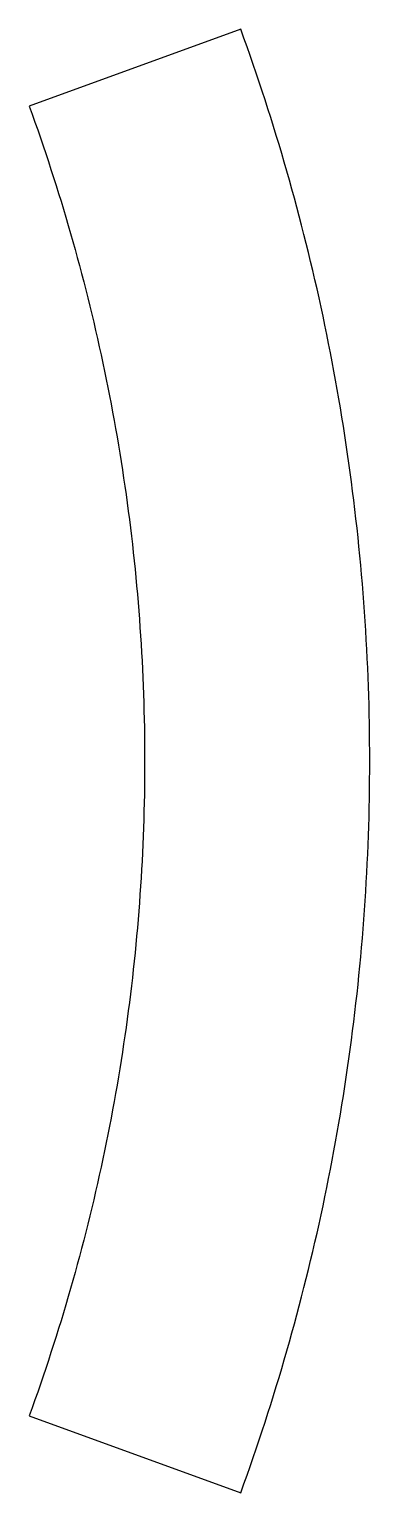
# Model space of a CAD drawing. Extents: x 240 to 285, y -97 to 97.
import ezdxf

# ---------------------------------------------------------------- set-up
doc = ezdxf.new("R2010")
doc.units = 0

msp = doc.modelspace()

# ---------------------------------------------------------------- linework, layer by layer
msp.add_lwpolyline([(239.621618, -87.215137), (267.812397, -97.475741), (268.235164, -96.306265), (268.652825, -95.134955), (269.065371, -93.961834), (269.472794, -92.786924), (269.875087, -91.610248), (270.272242, -90.431827), (270.664251, -89.251685), (271.051107, -88.069843), (271.432803, -86.886325), (271.809331, -85.701153), (272.180684, -84.514349), (272.546855, -83.325936), (272.907838, -82.135936), (273.263624, -80.944373), (273.614208, -79.751269), (273.959583, -78.556646), (274.299742, -77.360528), (274.634679, -76.162937), (274.964387, -74.963896), (275.28886, -73.763428), (275.608093, -72.561555), (275.922078, -71.358301), (276.230809, -70.153689), (276.534282, -68.94774), (276.83249, -67.740479), (277.125427, -66.531929), (277.413089, -65.322111), (277.695468, -64.11105), (277.972561, -62.898769), (278.244362, -61.68529), (278.510865, -60.470637), (278.772066, -59.254832), (279.02796, -58.037899), (279.278541, -56.819861), (279.523805, -55.600742), (279.763747, -54.380564), (279.998363, -53.15935), (280.227649, -51.937125), (280.451599, -50.71391), (280.67021, -49.489731), (280.883477, -48.264609), (281.091396, -47.038568), (281.293964, -45.811631), (281.491177, -44.583823), (281.68303, -43.355165), (281.869521, -42.125682), (282.050645, -40.895397), (282.2264, -39.664334), (282.396781, -38.432515), (282.561785, -37.199965), (282.721411, -35.966706), (282.875653, -34.732763), (283.02451, -33.498158), (283.167979, -32.262916), (283.306056, -31.027059), (283.43874, -29.790612), (283.566028, -28.553598), (283.687917, -27.316039), (283.804404, -26.077961), (283.915489, -24.839387), (284.021168, -23.600339), (284.12144, -22.360842), (284.216303, -21.12092), (284.305754, -19.880595), (284.389793, -18.639892), (284.468418, -17.398834), (284.541626, -16.157444), (284.609417, -14.915748), (284.67179, -13.673767), (284.728743, -12.431525), (284.780275, -11.189047), (284.826386, -9.946357), (284.867073, -8.703476), (284.902338, -7.46043), (284.932178, -6.217242), (284.956593, -4.973936), (284.975583, -3.730535), (284.989148, -2.487063), (284.997287, -1.243543), (285, 0), (284.997287, 1.243543), (284.989148, 2.487063), (284.975583, 3.730535), (284.956593, 4.973936), (284.932178, 6.217242), (284.902338, 7.46043), (284.867073, 8.703476), (284.826386, 9.946357), (284.780275, 11.189047), (284.728743, 12.431525), (284.67179, 13.673767), (284.609417, 14.915748), (284.541626, 16.157444), (284.468418, 17.398834), (284.389793, 18.639892), (284.305754, 19.880595), (284.216303, 21.12092), (284.12144, 22.360842), (284.021168, 23.600339), (283.915489, 24.839387), (283.804404, 26.077961), (283.687917, 27.316039), (283.566028, 28.553598), (283.43874, 29.790612), (283.306056, 31.027059), (283.167979, 32.262916), (283.02451, 33.498158), (282.875653, 34.732763), (282.721411, 35.966706), (282.561785, 37.199965), (282.396781, 38.432515), (282.2264, 39.664334), (282.050645, 40.895397), (281.869521, 42.125682), (281.68303, 43.355165), (281.491177, 44.583823), (281.293964, 45.811631), (281.091396, 47.038568), (280.883477, 48.264609), (280.67021, 49.489731), (280.451599, 50.71391), (280.227649, 51.937125), (279.998363, 53.15935), (279.763747, 54.380564), (279.523805, 55.600742), (279.278541, 56.819861), (279.02796, 58.037899), (278.772066, 59.254832), (278.510865, 60.470637), (278.244362, 61.68529), (277.972561, 62.898769), (277.695468, 64.11105), (277.413089, 65.322111), (277.125427, 66.531929), (276.83249, 67.740479), (276.534282, 68.94774), (276.230809, 70.153689), (275.922078, 71.358301), (275.608093, 72.561555), (275.28886, 73.763428), (274.964387, 74.963896), (274.634679, 76.162937), (274.299742, 77.360528), (273.959583, 78.556646), (273.614208, 79.751269), (273.263624, 80.944373), (272.907838, 82.135936), (272.546855, 83.325936), (272.180684, 84.514349), (271.809331, 85.701153), (271.432803, 86.886325), (271.051107, 88.069843), (270.664251, 89.251685), (270.272242, 90.431827), (269.875087, 91.610248), (269.472794, 92.786924), (269.065371, 93.961834), (268.652825, 95.134955), (268.235164, 96.306265), (267.812397, 97.475741), (239.621618, 87.215137), (239.999884, 86.168763), (240.37358, 85.120749), (240.7427, 84.071115), (241.107237, 83.019879), (241.467183, 81.967064), (241.822532, 80.912687), (242.173277, 79.856771), (242.519412, 78.799334), (242.860929, 77.740396), (243.197822, 76.679979), (243.530086, 75.618102), (243.857713, 74.554785), (244.180697, 73.490048), (244.499032, 72.423913), (244.812713, 71.356399), (245.121732, 70.287526), (245.426085, 69.217315), (245.725766, 68.145786), (246.020768, 67.07296), (246.311086, 65.998857), (246.596714, 64.923497), (246.877648, 63.846901), (247.153882, 62.76909), (247.42541, 61.690083), (247.692228, 60.609903), (247.95433, 59.528568), (248.211711, 58.4461), (248.464367, 57.362519), (248.712292, 56.277846), (248.955482, 55.192102), (249.193932, 54.105306), (249.427638, 53.017481), (249.656595, 51.928647), (249.8808, 50.838823), (250.100247, 49.748032), (250.314932, 48.656294), (250.524851, 47.563629), (250.730001, 46.470059), (250.930378, 45.375604), (251.125977, 44.280285), (251.316795, 43.184123), (251.502828, 42.087139), (251.684073, 40.989354), (251.860527, 39.890789), (252.032185, 38.791463), (252.199045, 37.6914), (252.361104, 36.590619), (252.518358, 35.489141), (252.670804, 34.386987), (252.81844, 33.284179), (252.961262, 32.180737), (253.099269, 31.076683), (253.232457, 29.972036), (253.360823, 28.86682), (253.484366, 27.761053), (253.603083, 26.654758), (253.716972, 25.547956), (253.826031, 24.440667), (253.930257, 23.332913), (254.029648, 22.224714), (254.124203, 21.116093), (254.21392, 20.007069), (254.298797, 18.897665), (254.378833, 17.787901), (254.454025, 16.677798), (254.524374, 15.567378), (254.589876, 14.456661), (254.650531, 13.345669), (254.706339, 12.234423), (254.757297, 11.122944), (254.803404, 10.011253), (254.844661, 8.899372), (254.881066, 7.787321), (254.912618, 6.675122), (254.939317, 5.562796), (254.961162, 4.450364), (254.978154, 3.337847), (254.99029, 2.225267), (254.997573, 1.112644), (255, 0), (254.997573, -1.112644), (254.99029, -2.225267), (254.978154, -3.337847), (254.961162, -4.450364), (254.939317, -5.562796), (254.912618, -6.675122), (254.881066, -7.787321), (254.844661, -8.899372), (254.803404, -10.011253), (254.757297, -11.122944), (254.706339, -12.234423), (254.650531, -13.345669), (254.589876, -14.456661), (254.524374, -15.567378), (254.454025, -16.677798), (254.378833, -17.787901), (254.298797, -18.897665), (254.21392, -20.007069), (254.124203, -21.116093), (254.029648, -22.224714), (253.930257, -23.332913), (253.826031, -24.440667), (253.716972, -25.547956), (253.603083, -26.654758), (253.484366, -27.761053), (253.360823, -28.86682), (253.232457, -29.972036), (253.099269, -31.076683), (252.961262, -32.180737), (252.81844, -33.284179), (252.670804, -34.386987), (252.518358, -35.489141), (252.361104, -36.590619), (252.199045, -37.6914), (252.032185, -38.791463), (251.860527, -39.890789), (251.684073, -40.989354), (251.502828, -42.087139), (251.316795, -43.184123), (251.125977, -44.280285), (250.930378, -45.375604), (250.730001, -46.470059), (250.524851, -47.563629), (250.314932, -48.656294), (250.100247, -49.748032), (249.8808, -50.838823), (249.656595, -51.928647), (249.427638, -53.017481), (249.193932, -54.105306), (248.955482, -55.192102), (248.712292, -56.277846), (248.464367, -57.362519), (248.211711, -58.4461), (247.95433, -59.528568), (247.692228, -60.609903), (247.42541, -61.690083), (247.153882, -62.76909), (246.877648, -63.846901), (246.596714, -64.923497), (246.311086, -65.998857), (246.020768, -67.07296), (245.725766, -68.145786), (245.426085, -69.217315), (245.121732, -70.287526), (244.812713, -71.356399), (244.499032, -72.423913), (244.180697, -73.490048), (243.857713, -74.554785), (243.530086, -75.618102), (243.197822, -76.679979), (242.860929, -77.740396), (242.519412, -78.799334), (242.173277, -79.856771), (241.822532, -80.912687), (241.467183, -81.967064), (241.107237, -83.019879), (240.7427, -84.071115), (240.37358, -85.120749), (239.999884, -86.168763)], close=True)

doc.saveas('drawing.dxf')
